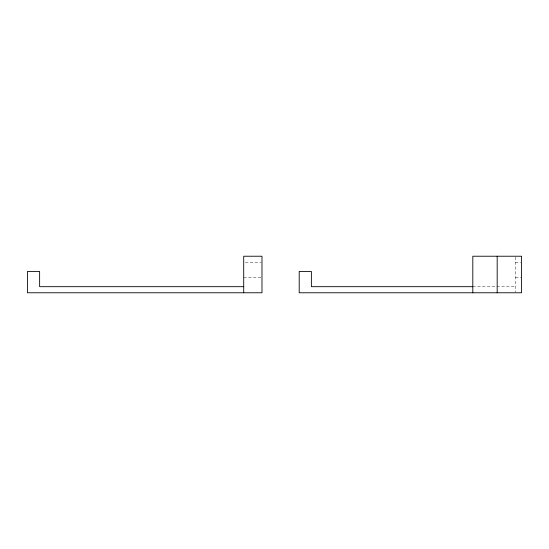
<?xml version="1.0" encoding="UTF-8"?>
<svg xmlns="http://www.w3.org/2000/svg" width="549" height="549" viewBox="0 0 549 549"><rect width="100%" height="100%" fill="white"/><g stroke="black" fill="none" stroke-linecap="round" stroke-linejoin="round"><path stroke-width="0.41" stroke-dasharray="2.75 2.06" d="M245.369 262.319L261.152 262.319M515.456 262.319L520.788 262.319M243.708 277.547L261.152 277.547M515.456 277.547L520.788 277.547M472.813 286.681L515.456 286.681M515.456 257.069L515.456 292.013"/><path stroke-width="0.82" d="M243.708 286.681L39.631 286.681L39.631 271.453L27.45 271.453L27.45 292.775L261.983 292.775L261.983 256.225L243.708 256.225L243.708 292.775M472.813 286.681L311.379 286.681L311.379 271.453L299.198 271.453L299.198 292.775L521.55 292.775L521.55 256.225L472.813 256.225L472.813 292.775M497.181 256.225L497.181 292.775"/></g></svg>
